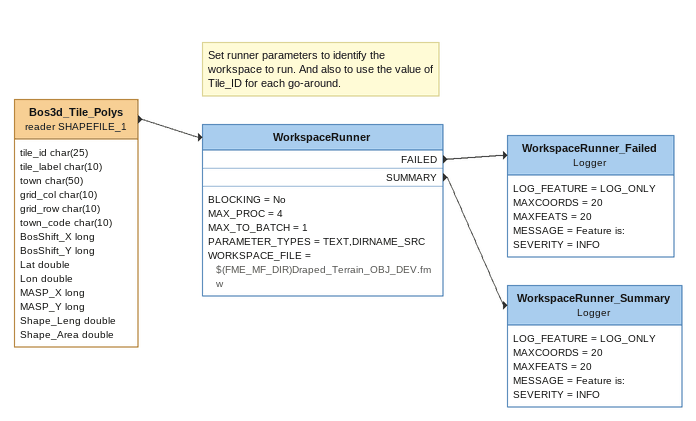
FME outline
Bos3d_Tile_Polys (reader SHAPEFILE_1)
    attributes: tile_id char(25), tile_label char(10), town char(50), grid_col char(10), grid_row char(10), town_code char(10), BosShift_X long, BosShift_Y long, Lat double, Lon double, MASP_X long, MASP_Y long, Shape_Leng double, Shape_Area double
    -> WorkspaceRunner
Note: Set runner parameters to identify the workspace to run. And also to use the value of Tile_ID for each go-around.
WorkspaceRunner
    BLOCKING = No
    MAX_PROC = 4
    MAX_TO_BATCH = 1
    PARAMETER_TYPES = TEXT,DIRNAME_SRC
    WORKSPACE_FILE = $(FME_MF_DIR)Draped_Terrain_OBJ_DEV.fmw
    FAILED -> WorkspaceRunner_Failed
    SUMMARY -> WorkspaceRunner_Summary
WorkspaceRunner_Failed: Logger
    LOG_FEATURE = LOG_ONLY
    MAXCOORDS = 20
    MAXFEATS = 20
    MESSAGE = Feature is:
    SEVERITY = INFO
WorkspaceRunner_Summary: Logger
    LOG_FEATURE = LOG_ONLY
    MAXCOORDS = 20
    MAXFEATS = 20
    MESSAGE = Feature is:
    SEVERITY = INFO
